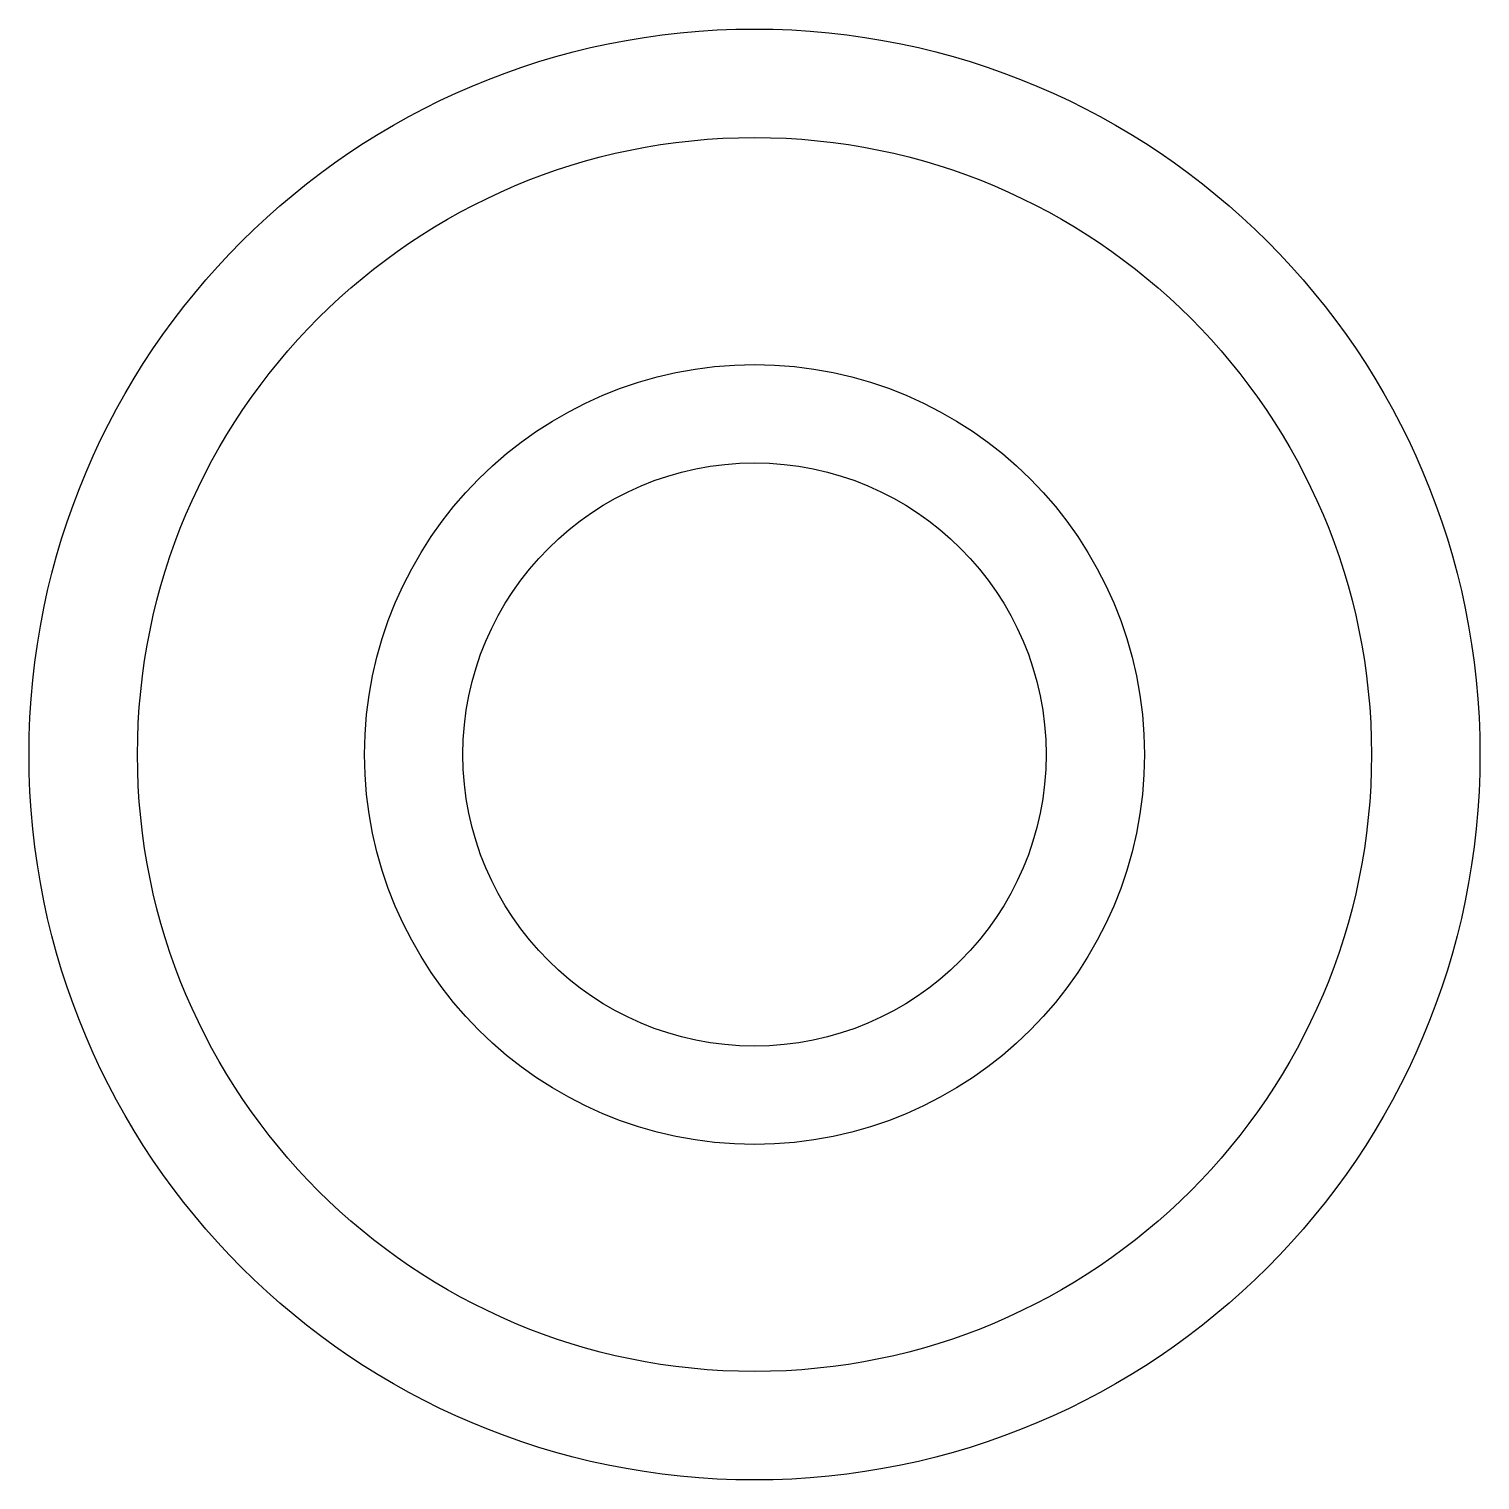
# Model space of a CAD drawing. Header units: millimetres. Extents: x -10.7 to 10.7, y -10.7 to 10.7.
import ezdxf

# ---------------------------------------------------------------- set-up
doc = ezdxf.new("R2010")
doc.units = ezdxf.units.MM

msp = doc.modelspace()

# ---------------------------------------------------------------- linework, layer by layer
for radius in [10.7, 9.1, 5.75, 4.3]:
    msp.add_circle((0, 0, 7), radius)

doc.saveas('drawing.dxf')
